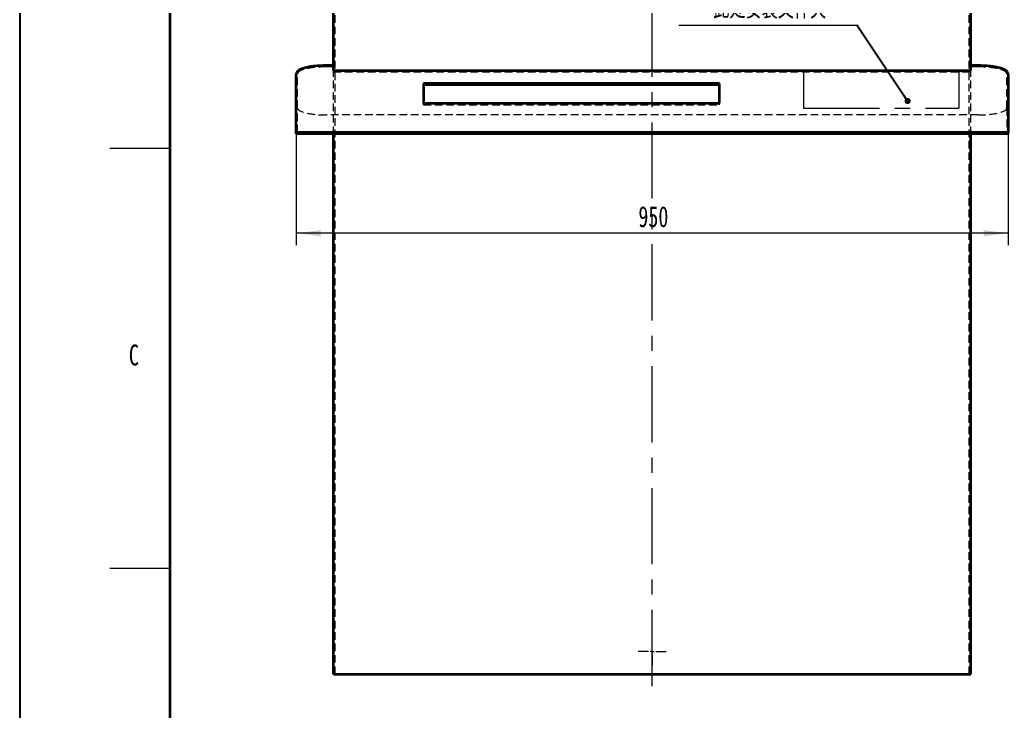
# Model space of a CAD drawing. Header units: millimetres. Extents: x 0 to 594, y 0 to 420.
# Drawn here: x 0 to 164.8, y 186.2 to 301.5 of the extents above; entities that cross this region are included whole.
import ezdxf

# ---------------------------------------------------------------- set-up
doc = ezdxf.new("R2010")
doc.units = ezdxf.units.MM
doc.linetypes.add('CENTERX2', pattern=[20.32, 12.7, -2.54, 2.54, -2.54])
doc.linetypes.add('HIDDEN', pattern=[1.905, 1.27, -0.635])
doc.layers.add('图框线', color=5, linetype='Continuous', lineweight=35)
doc.layers.add('细线', color=5, linetype='Continuous')
doc.styles.add('SLDTEXTSTYLE3', font='TXT', dxfattribs={"width": 0.7, "bigfont": 'bigfont'})
doc.styles.add('SLDTEXTSTYLE4', font='TXT', dxfattribs={"width": 0.7})
doc.dimstyles.new('SLDDIMSTYLE0', dxfattribs={"dimtxt": 3.5, "dimasz": 4.08, "dimexe": 0, "dimexo": 0.0625, "dimgap": 0.875, "dimtad": 1, "dimdec": 3, "dimlfac": 8, "dimrnd": 1e-09, "dimzin": 12, "dimdsep": 46, "dimtxsty": 'SLDTEXTSTYLE4', "dimsah": 1, "dimcen": 0.09, "dimadec": 0, "dimazin": 3, "dimtfac": 1, "dimtdec": 3, "dimtofl": 0, "dimtmove": 0, "dimatfit": 3, "dimfxl": 0, "dimfrac": 2, "dimtolj": 1, "dimtzin": 12, "dimarcsym": 0})
doc.dimstyles.new('SLDDIMSTYLE1', dxfattribs={"dimtxt": 0.18, "dimasz": 1.016, "dimexe": 0, "dimexo": 0.0625, "dimgap": 0, "dimtad": 0, "dimtih": 1, "dimtoh": 1, "dimdec": 0, "dimrnd": 1e-09, "dimzin": 0, "dimdsep": 46, "dimtxsty": 'Standard', "dimblk1": 'DOT', "dimblk2": 'DOT', "dimsah": 1, "dimcen": 0.09, "dimadec": 0, "dimazin": 0, "dimtfac": 1.016, "dimtdec": 0, "dimtofl": 0, "dimtmove": 0, "dimatfit": 3, "dimldrblk": 'DOT', "dimfxl": 0, "dimfrac": 2, "dimtolj": 1, "dimtzin": 0, "dimarcsym": 0})

# ---------------------------------------------------------------- blocks, each defined once
blk = doc.blocks.new('_D_1')
at = {"color": 7, "linetype": 'Continuous', "lineweight": 0}
for p, q in [((46.07, 282.44), (46.07, 263.9)), ((164.82, 282.44), (164.82, 263.9)), ((164.82, 265.9), (46.07, 265.9))]:
    blk.add_line(p, q, dxfattribs=at)
at = {"color": 7, "linetype": 'Continuous', "lineweight": 18}
for points in [[(46.07, 265.9), (50.15, 265.39), (50.15, 266.41)], [(164.82, 265.9), (160.74, 266.41), (160.74, 265.39)]]:
    blk.add_solid(points, dxfattribs=at)
at = {"color": 7, "linetype": 'Continuous', "lineweight": 18, "insert": (103.15, 270.41), "char_height": 3.5, "attachment_point": 1, "style": 'SLDTEXTSTYLE4'}
blk.add_mtext('950', dxfattribs=at)
blk = doc.blocks.new('SW_NOTE_0_2')
at = {"color": 0, "linetype": 'Continuous', "lineweight": 0}
blk.add_line((-29.66, 0), (0, 0), dxfattribs=at)
at = {"color": 0, "linetype": 'Continuous', "lineweight": 0, "insert": (-14.52, 4.58), "char_height": 3.5, "attachment_point": 2, "style": 'SLDTEXTSTYLE3'}
blk.add_mtext('此处安装文件夹', dxfattribs=at)
blk = doc.blocks.new('_Dot')
at = {"color": 0, "linetype": 'ByBlock', "lineweight": -2}
blk.add_line((-0.5, 0), (-1, 0), dxfattribs=at)
at = {"color": 0, "linetype": 'ByBlock', "const_width": 0.5}
blk.add_lwpolyline([(-0.25, 0, 1), (0.25, 0, 1)], format="xyb", close=True, dxfattribs=at)
blk = doc.blocks.new('SW_CENTERMARKSYMBOL_0')
at = {"color": 0, "linetype": 'Continuous', "lineweight": 18}
for p, q in [((0, 0.625), (0, 2.325)), ((-0.625, 0), (-2.325, 0)), ((0, 0), (-0.3125, 0)), ((0, 0), (0, 0.3125)), ((0, 0), (0, -0.3125)), ((0, 0), (0.3125, 0)), ((0.625, 0), (2.325, 0)), ((0, -0.625), (0, -2.325))]:
    blk.add_line(p, q, dxfattribs=at)

msp = doc.modelspace()

# ---------------------------------------------------------------- linework, layer by layer
at = {"color": 7, "linetype": 'CENTERX2', "lineweight": 18}
for p, q in [((105.448761, 190.381046), (105.448761, 376.981205)), ((130.683169, 293.040768), (130.683169, 286.720182)), ((156.563462, 293.040768), (156.563462, 286.720182)), ((130.683169, 286.720182), (156.563462, 286.720182))]:
    msp.add_line(p, q, dxfattribs=at)
at = {"color": 7, "linetype": 'Continuous', "lineweight": 35}
for p, q in [((52.323761, 293.040768), (52.323761, 304.794411)), ((158.573761, 293.040768), (158.573761, 304.794411)), ((52.323761, 293.842554), (51.073761, 293.842554)), ((159.823761, 293.842554), (158.573761, 293.842554)), ((46.073761, 286.636536), (46.073761, 292.354128)), ((52.323761, 293.040768), (158.573761, 293.040768)), ((164.823761, 292.354128), (164.823761, 286.636536)), ((116.698761, 290.87996), (67.323761, 290.87996)), ((67.323761, 290.87996), (67.323761, 287.57395)), ((116.698761, 290.636904), (67.323761, 290.636904)), ((116.698761, 287.57395), (116.698761, 290.87996)), ((67.323761, 287.57395), (116.698761, 287.57395)), ((46.073761, 282.693546), (46.073761, 286.636536)), ((164.823761, 286.636536), (164.823761, 282.693546)), ((46.073761, 282.443546), (46.073761, 282.693546)), ((51.073761, 282.693546), (46.073761, 282.693546)), ((51.073761, 282.693546), (46.073761, 282.693546)), ((51.073761, 282.443546), (46.073761, 282.443546)), ((159.823761, 282.693546), (51.073761, 282.693546)), ((159.823761, 282.693546), (51.073761, 282.693546)), ((159.823761, 282.443546), (51.073761, 282.443546)), ((52.323761, 192.381046), (52.323761, 282.443546)), ((158.573761, 192.381046), (158.573761, 282.443546)), ((164.823761, 282.693546), (159.823761, 282.693546)), ((164.823761, 282.693546), (159.823761, 282.693546)), ((164.823761, 282.443546), (159.823761, 282.443546)), ((164.823761, 282.443546), (164.823761, 282.693546)), ((52.323761, 192.381046), (158.573761, 192.381046))]:
    msp.add_line(p, q, dxfattribs=at)
at = {"color": 7, "linetype": 'HIDDEN', "lineweight": 18}
for p, q in [((52.573761, 192.381046), (52.573761, 304.794411)), ((158.323761, 192.381046), (158.323761, 304.794411)), ((52.323761, 293.626218), (51.073761, 293.626218)), ((159.823761, 293.626218), (158.573761, 293.626218)), ((46.323761, 286.765107), (46.323761, 292.4827)), ((52.323761, 292.783626), (52.323761, 293.040768)), ((52.323761, 282.443546), (52.323761, 292.783626)), ((52.323761, 292.783626), (158.573761, 292.783626)), ((158.573761, 292.783626), (158.573761, 293.040768)), ((158.573761, 282.443546), (158.573761, 292.783626)), ((164.573761, 286.765107), (164.573761, 292.4827)), ((67.323761, 287.330894), (67.323761, 287.57395)), ((67.323761, 287.330894), (116.698761, 287.330894)), ((116.698761, 287.330894), (116.698761, 287.57395)), ((46.323761, 282.693546), (46.323761, 286.765107)), ((159.823761, 285.621588), (51.073761, 285.621588)), ((164.573761, 286.765107), (164.573761, 282.693546)), ((52.323761, 282.443546), (52.323761, 282.693546)), ((158.573761, 282.443546), (158.573761, 282.693546))]:
    msp.add_line(p, q, dxfattribs=at)
at = {"color": 7, "linetype": 'Continuous', "lineweight": 18}
msp.add_line((130.683169, 293.040768), (156.563462, 293.040768), dxfattribs=at)
at = {"color": 5, "linetype": 'Continuous', "lineweight": 18}
for p, q in [((25, 280), (15, 280)), ((25, 280), (15, 280)), ((25, 210), (15, 210)), ((25, 210), (15, 210)), ((25, 210), (15, 210))]:
    msp.add_line(p, q, dxfattribs=at)
at = {"color": 5, "linetype": 'CENTERX2', "lineweight": 18}
for q in [(25, 280), (25, 140)]:
    msp.add_line((25, 210), q, dxfattribs=at)
at = {"color": 7, "linetype": 'HIDDEN', "lineweight": 18}
for centre, start_param, end_param in [((51.073761, 292.4827), 1.5707963268, 3.1415926536), ((159.823761, 292.4827), 0, 1.5707963268), ((51.073761, 286.765107), 3.1415926536, 4.7123889804), ((159.823761, 286.765107), 4.7123889804, 6.2831853072)]:
    msp.add_ellipse(centre, major_axis=(4.75, 0), ratio=0.2407407407, start_param=start_param, end_param=end_param, dxfattribs=at)
at = {"color": 7, "linetype": 'Continuous', "lineweight": 35}
for points, knots in [([(51.073761, 293.842554), (50.998489, 293.842292), (50.780079, 293.841532), (50.419426, 293.83308), (49.996221, 293.814163), (49.581158, 293.78587), (49.177312, 293.748517), (48.787583, 293.702239), (48.414724, 293.647241), (48.061287, 293.583696), (47.729557, 293.511716), (47.421473, 293.431257), (47.138516, 293.341956), (46.881591, 293.242809), (46.651062, 293.131575), (46.457791, 293.010428), (46.305779, 292.881102), (46.194304, 292.747169), (46.11844, 292.605935), (46.079286, 292.472452), (46.075321, 292.387541), (46.073761, 292.354128)], [0, 0, 0, 0, 0.0294770852, 0.0855305429, 0.1416558384, 0.1978993043, 0.25432329, 0.3109923657, 0.3679759709, 0.4253529686, 0.4832193733, 0.5417013479, 0.6009767032, 0.6613081098, 0.723079195, 0.7867320274, 0.8424255927, 0.8905319902, 0.9335279709, 0.973842952, 1, 1, 1, 1]), ([(164.823761, 292.354128), (164.821178, 292.397312), (164.815432, 292.493351), (164.766735, 292.634003), (164.686655, 292.769874), (164.575933, 292.895787), (164.429837, 293.016759), (164.241554, 293.13409), (164.010988, 293.245178), (163.745156, 293.346953), (163.452481, 293.438088), (163.13585, 293.519365), (162.796839, 293.591448), (162.437228, 293.654616), (162.059181, 293.708904), (161.66518, 293.754231), (161.257953, 293.790461), (160.840392, 293.817498), (160.415546, 293.835104), (160.075259, 293.841912), (159.877892, 293.842416), (159.823761, 293.842554)], [0, 0, 0, 0, 0.0338045812, 0.0751813548, 0.1177379904, 0.164094984, 0.2167047277, 0.2763855516, 0.3398806077, 0.4023552065, 0.4631868778, 0.52273029, 0.5813295687, 0.6392246947, 0.696581181, 0.7535196907, 0.8101349035, 0.8665066495, 0.9227063518, 0.9788007067, 1, 1, 1, 1])]:
    msp.add_open_spline(points, degree=3, knots=knots, dxfattribs=at)
at = {"layer": '图框线'}
msp.add_line((25, 410), (25, 10), dxfattribs=at)
at = {"layer": '细线'}
msp.add_line((0, 420), (0, 0), dxfattribs=at)

# ---------------------------------------------------------------- block references
at = {"color": 7, "linetype": 'Continuous', "lineweight": 0}
for name, p in [('SW_NOTE_0_2', (139.576464, 300.596263)), ('SW_CENTERMARKSYMBOL_0', (105.448761, 196.131046))]:
    msp.add_blockref(name, p, dxfattribs=at)

# ---------------------------------------------------------------- texts
at = {"layer": '细线', "insert": (18.196828, 247.333881), "char_height": 3.5, "attachment_point": 1, "style": 'SLDTEXTSTYLE4'}
msp.add_mtext('C', dxfattribs=at)

# ---------------------------------------------------------------- dimensions: what is measured, and where the dimension line sits
at = {"color": 7, "linetype": 'Continuous', "lineweight": 18}
dim = msp.add_linear_dim(base=(46.073761, 265.902779), p1=(164.823761, 282.443546), p2=(46.073761, 282.443546), dimstyle='SLDDIMSTYLE0', dxfattribs=at)
dim.commit()
dim.dimension.update_dxf_attribs({"geometry": '_D_1', "text_midpoint": (105.448761, 265.902779), "dimtype": 160})

# ---------------------------------------------------------------- leaders
at = {"color": 7, "linetype": 'Continuous', "lineweight": 0}
msp.add_leader([(148.041842, 287.932596), (139.576464, 300.596263)], dimstyle='SLDDIMSTYLE1', dxfattribs=at)

doc.saveas('drawing.dxf')
